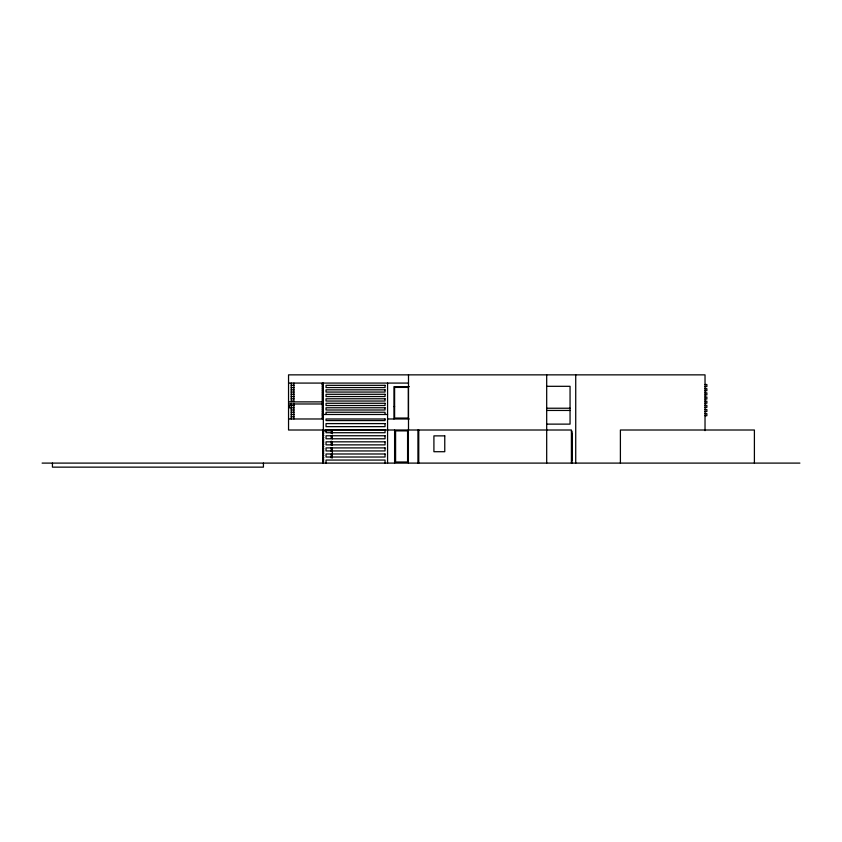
<?xml version="1.0" encoding="UTF-8"?>
<svg xmlns="http://www.w3.org/2000/svg" width="842" height="842" viewBox="0 0 842 842"><rect width="100%" height="100%" fill="white"/><g stroke="black" fill="none" stroke-linecap="round" stroke-linejoin="round"><path stroke-width="1.26" d="M288.543 383.078L408.496 383.078M322.307 384.436L323.339 384.436M705.028 384.51L706.87 384.51L706.87 386.583L705.028 386.583M322.307 384.678L323.339 384.678M291.227 385.331L293.932 385.331M546.69 386.31L570.055 386.31L570.055 424.126L546.69 424.126M409.286 386.615L393.972 386.615L393.972 418.979M322.307 386.731L323.339 386.794M291.227 387.573L293.932 387.573M322.307 388.772L323.339 388.772M705.028 388.667L706.87 388.667L706.87 390.751L705.028 390.751M291.227 389.814L293.932 389.814M322.307 390.814L323.339 390.814M291.227 392.056L293.932 392.056M322.307 392.867L323.339 392.867M705.028 392.835L706.87 392.835L706.87 394.909L705.028 394.909M291.227 394.298L293.932 394.298M322.307 394.909L323.339 394.909M291.227 396.54L293.932 396.54M322.307 396.95L323.339 396.95M705.028 396.992L706.87 396.992L706.87 399.076L705.028 399.076M291.227 398.782L293.932 398.782M322.307 399.003L323.339 399.003M322.307 401.045L323.339 401.045M705.028 401.16L706.87 401.16L706.87 403.234L705.028 403.234M289.353 401.876L323.339 401.876M289.353 403.981L323.339 403.981M322.307 405.139L323.339 405.139M705.028 405.318L706.87 405.318L706.87 407.402L705.028 407.402M291.227 405.518L293.932 405.518M393.972 406.591L394.603 406.591M322.307 407.181L323.339 407.181M291.227 407.76L293.932 407.76M546.69 408.233L570.055 408.233M322.307 409.223L323.339 409.223M705.028 409.486L706.87 409.486L706.87 411.559L705.028 411.559M291.227 410.001L293.932 410.001M546.69 410.443L570.055 410.443M322.307 411.275L323.339 411.275M291.227 412.243L293.932 412.243M322.307 413.317L323.339 413.317M705.028 413.643L706.87 413.643L706.87 415.727L705.028 415.727M291.227 414.485L293.932 414.485M323.339 414.485L387.573 414.485M322.307 414.664L323.339 414.664M322.307 415.359L323.339 415.359M291.227 416.737L293.932 416.737M322.307 417.19L323.339 417.19M288.543 418.979L323.339 418.979M387.573 418.979L409.286 418.979M323.044 430.757L331.201 430.757L331.201 433.346M571.413 431.209L572.013 431.209L572.013 463.1M323.044 431.967L323.865 431.967M572.013 433.293L572.013 460.079M323.044 433.777L323.865 433.777M323.044 435.588L323.865 435.588M323.044 437.408L323.865 437.408M323.044 439.219L323.865 439.219M323.044 441.029L323.865 441.029M323.044 442.839L323.865 442.839M323.044 444.66L323.865 444.66M323.044 446.47L323.865 446.47M323.044 448.281L323.865 448.281M323.044 450.102L323.865 450.102M323.044 451.912L323.865 451.912M323.044 453.722L323.865 453.722M323.044 455.543L323.865 455.543M323.044 457.353L323.865 457.353M323.044 459.164L323.865 459.164M323.044 460.984L323.865 460.984M42.1 463.1L799.9 463.1M754.4 463.1L754.4 430.009L620.396 430.009L620.396 463.1M705.028 430.651L705.028 374.858L288.543 374.858L288.543 430.009L571.413 430.009L571.413 463.1M575.728 374.858L575.728 463.1M546.69 374.858L546.69 463.1M418.758 430.009L418.758 463.1M417.937 430.009L417.937 463.1M408.496 374.858L408.496 430.009M408.391 430.009L408.391 463.1M394.603 430.009L394.603 463.1M387.573 383.078L387.573 463.1M385.047 414.485L385.047 412.243L326.043 412.243L326.043 414.485M385.047 463.1L385.047 460.058L326.043 460.058L326.043 463.1M332.348 430.009L332.348 433.819M332.348 436.367L332.348 438.914M332.348 441.461L332.348 445.281M332.348 447.818L332.348 458.006M331.201 435.935L331.201 438.514M331.201 441.103L331.201 444.986M331.201 447.576L331.201 451.449M331.201 454.038L331.201 457.922M323.339 383.078L323.339 463.1M323.044 430.009L323.044 463.1M322.307 383.078L322.307 418.979M293.932 383.078L293.932 401.034L291.227 401.034L291.227 383.078M293.932 403.276L293.932 418.979M291.227 403.276L291.227 418.979M263.43 463.1L263.43 467.142L52.436 467.142L52.436 463.1M290.08 408.086A1.558 1.558 0 0 1 290.08 405.391M385.047 385.331L326.043 385.331L326.043 387.573L385.047 387.573L385.047 385.331M408.391 387.404L394.603 387.404L394.603 418.053L408.391 418.053L408.391 387.404M385.047 389.814L326.043 389.814L326.043 392.056L385.047 392.056L385.047 389.814M385.047 394.298L326.043 394.298L326.043 396.54L385.047 396.54L385.047 394.298M385.047 398.782L326.043 398.782L326.043 401.034L385.047 401.034L385.047 398.782M385.047 403.276L326.043 403.276L326.043 405.518L385.047 405.518L385.047 403.276M385.047 407.76L326.043 407.76L326.043 410.001L385.047 410.001L385.047 407.76M385.047 418.979L326.043 418.979L326.043 420.568L385.047 420.568L385.047 418.979M385.047 423.6L326.043 423.6L326.043 426.641L385.047 426.641L385.047 423.6M385.047 429.683L326.043 429.683L326.043 432.714L385.047 432.714L385.047 429.683M407.581 430.872L395.593 430.872L395.593 462.005L407.581 462.005L407.581 430.872M385.047 435.756L326.043 435.756L326.043 438.787L385.047 438.787L385.047 435.756M444.765 435.872L433.914 435.872L433.914 451.712L444.765 451.712L444.765 435.872M385.047 441.829L326.043 441.829L326.043 444.871L385.047 444.871L385.047 441.829M385.047 447.902L326.043 447.902L326.043 450.944L385.047 450.944L385.047 447.902M385.047 453.985L326.043 453.985L326.043 457.017L385.047 457.017L385.047 453.985"/></g></svg>
